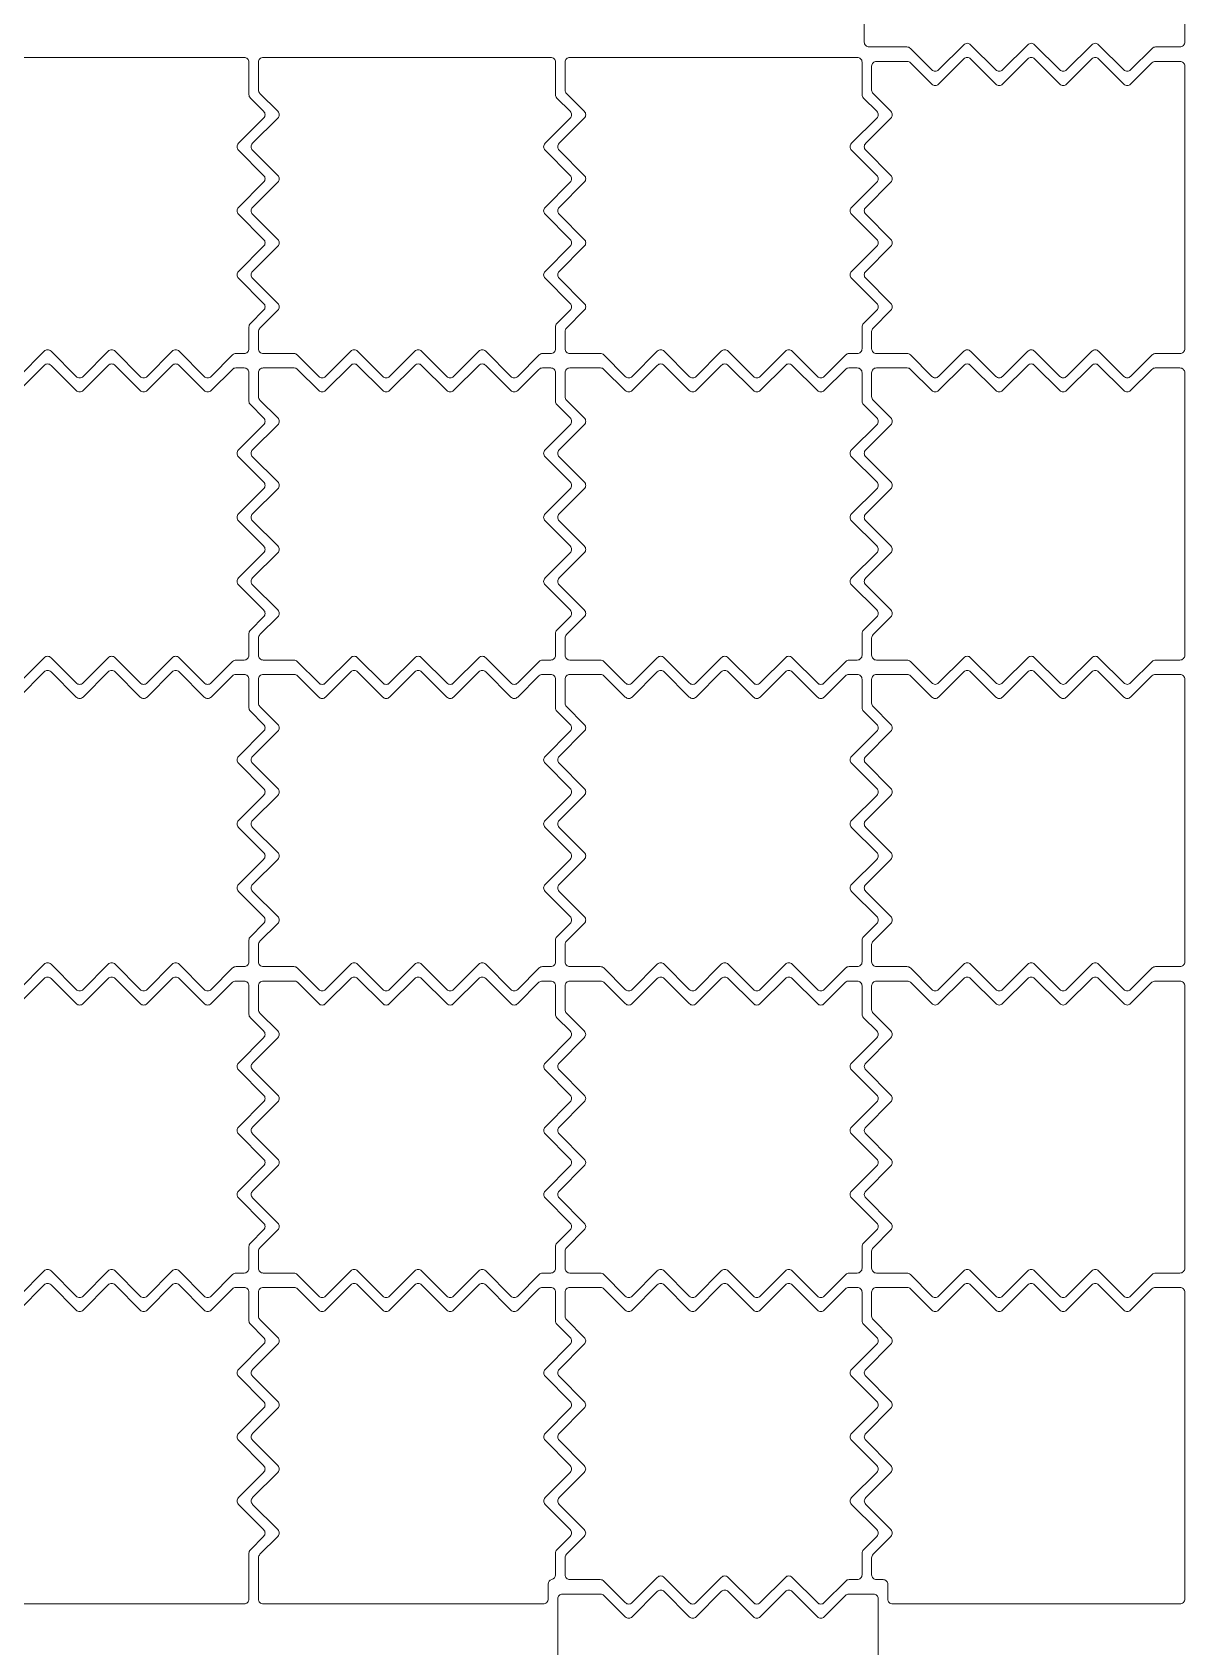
# Model space of a CAD drawing. Header units: millimetres. Extents: x 617 to 646, y 108 to 134.7.
# Drawn here: x 638.73 to 645.93, y 118.99 to 129.07 of the extents above; entities that cross this region are included whole.
import ezdxf

# ---------------------------------------------------------------- set-up
doc = ezdxf.new("R2010")
doc.units = ezdxf.units.MM
doc.layers.add('RCK_钼铝钼_MASK', color=1, linetype='Continuous', lineweight=13)

msp = doc.modelspace()

# ---------------------------------------------------------------- linework, layer by layer
at = {"layer": 'RCK_钼铝钼_MASK'}
for points in [[(643.925, 130.777), (643.925, 129.012, 0.414214), (643.955, 128.982), (644.191, 128.982, -0.198912), (644.213, 128.973), (644.347, 128.839, 0.414214), (644.389, 128.839), (644.547, 128.996, -0.414214), (644.589, 128.996), (644.747, 128.839, 0.414214), (644.789, 128.839), (644.947, 128.996, -0.414214), (644.989, 128.996), (645.147, 128.839, 0.414214), (645.189, 128.839), (645.347, 128.996, -0.414214), (645.389, 128.996), (645.547, 128.839, 0.414214), (645.589, 128.839), (645.724, 128.973, -0.198912), (645.745, 128.982), (645.897, 128.982, 0.414214), (645.927, 129.012), (645.927, 130.777, 0.414214)], [(638.645, 126.924), (638.802, 127.081, -0.414214), (638.845, 127.081), (639.002, 126.924, 0.414214), (639.045, 126.924), (639.202, 127.081, -0.414214), (639.245, 127.081), (639.402, 126.924, 0.414214), (639.445, 126.924), (639.602, 127.081, -0.414214), (639.645, 127.081), (639.802, 126.924, 0.414214), (639.845, 126.924), (639.979, 127.058, -0.198912), (640.001, 127.067), (640.051, 127.067, 0.414214), (640.081, 127.097), (640.081, 127.233, -0.198912), (640.09, 127.254), (640.173, 127.337, 0.414214), (640.173, 127.38), (640.016, 127.537, -0.414214), (640.016, 127.58), (640.173, 127.737, 0.414214), (640.173, 127.78), (640.016, 127.937, -0.414214), (640.016, 127.98), (640.173, 128.137, 0.414214), (640.173, 128.18), (640.016, 128.337, -0.414214), (640.016, 128.38), (640.173, 128.537, 0.414214), (640.173, 128.58), (640.09, 128.663, -0.198912), (640.081, 128.684), (640.081, 128.887, 0.414214), (640.051, 128.917), (638.256, 128.917, 0.414214)], [(638.645, 125.009), (638.802, 125.167, -0.414214), (638.845, 125.167), (639.002, 125.009, 0.414214), (639.045, 125.009), (639.202, 125.167, -0.414214), (639.245, 125.167), (639.402, 125.009, 0.414214), (639.445, 125.009), (639.602, 125.167, -0.414214), (639.645, 125.167), (639.802, 125.009, 0.414214), (639.845, 125.009), (639.979, 125.144, -0.198912), (640.001, 125.152), (640.051, 125.152, 0.414214), (640.081, 125.182), (640.081, 125.318, -0.198912), (640.09, 125.339), (640.173, 125.422, 0.414214), (640.173, 125.465), (640.016, 125.622, -0.414214), (640.016, 125.665), (640.173, 125.822, 0.414214), (640.173, 125.865), (640.016, 126.022, -0.414214), (640.016, 126.065), (640.173, 126.222, 0.414214), (640.173, 126.265), (640.016, 126.422, -0.414214), (640.016, 126.465), (640.173, 126.622, 0.414214), (640.173, 126.665), (640.09, 126.748, -0.198912), (640.081, 126.769), (640.081, 126.947, 0.414214), (640.051, 126.977), (639.999, 126.977, 0.198912), (639.978, 126.968), (639.845, 126.836, -0.414214), (639.802, 126.836), (639.645, 126.993, 0.414214), (639.602, 126.993), (639.445, 126.836, -0.414214), (639.402, 126.836), (639.245, 126.993, 0.414214), (639.202, 126.993), (639.045, 126.836, -0.414214), (639.002, 126.836), (638.845, 126.993, 0.414214), (638.802, 126.993), (638.645, 126.836, -0.414214)], [(638.645, 123.094), (638.802, 123.252, -0.414214), (638.845, 123.252), (639.002, 123.094, 0.414214), (639.045, 123.094), (639.202, 123.252, -0.414214), (639.245, 123.252), (639.402, 123.094, 0.414214), (639.445, 123.094), (639.602, 123.252, -0.414214), (639.645, 123.252), (639.802, 123.094, 0.414214), (639.845, 123.094), (639.979, 123.229, -0.198912), (640.001, 123.237), (640.051, 123.237, 0.414214), (640.081, 123.267), (640.081, 123.403, -0.198912), (640.09, 123.424), (640.173, 123.507, 0.414214), (640.173, 123.55), (640.016, 123.707, -0.414214), (640.016, 123.75), (640.173, 123.907, 0.414214), (640.173, 123.95), (640.016, 124.107, -0.414214), (640.016, 124.15), (640.173, 124.307, 0.414214), (640.173, 124.35), (640.016, 124.507, -0.414214), (640.016, 124.55), (640.173, 124.707, 0.414214), (640.173, 124.75), (640.09, 124.833, -0.198912), (640.081, 124.854), (640.081, 125.032, 0.414214), (640.051, 125.062), (639.999, 125.062, 0.198912), (639.978, 125.054), (639.845, 124.921, -0.414214), (639.802, 124.921), (639.645, 125.078, 0.414214), (639.602, 125.078), (639.445, 124.921, -0.414214), (639.402, 124.921), (639.245, 125.078, 0.414214), (639.202, 125.078), (639.045, 124.921, -0.414214), (639.002, 124.921), (638.845, 125.078, 0.414214), (638.802, 125.078), (638.645, 124.921, -0.414214)], [(638.645, 121.179), (638.802, 121.337, -0.414214), (638.845, 121.337), (639.002, 121.179, 0.414214), (639.045, 121.179), (639.202, 121.337, -0.414214), (639.245, 121.337), (639.402, 121.179, 0.414214), (639.445, 121.179), (639.602, 121.337, -0.414214), (639.645, 121.337), (639.802, 121.179, 0.414214), (639.845, 121.179), (639.979, 121.314, -0.198912), (640.001, 121.323), (640.051, 121.323, 0.414214), (640.081, 121.353), (640.081, 121.488, -0.198912), (640.09, 121.509), (640.173, 121.593, 0.414214), (640.173, 121.635), (640.016, 121.793, -0.414214), (640.016, 121.835), (640.173, 121.993, 0.414214), (640.173, 122.035), (640.016, 122.193, -0.414214), (640.016, 122.235), (640.173, 122.393, 0.414214), (640.173, 122.435), (640.016, 122.593, -0.414214), (640.016, 122.635), (640.173, 122.793, 0.414214), (640.173, 122.835), (640.09, 122.918, -0.198912), (640.081, 122.94), (640.081, 123.117, 0.414214), (640.051, 123.147), (639.999, 123.147, 0.198912), (639.978, 123.139), (639.845, 123.006, -0.414214), (639.802, 123.006), (639.645, 123.163, 0.414214), (639.602, 123.163), (639.445, 123.006, -0.414214), (639.402, 123.006), (639.245, 123.163, 0.414214), (639.202, 123.163), (639.045, 123.006, -0.414214), (639.002, 123.006), (638.845, 123.163, 0.414214), (638.802, 123.163), (638.645, 123.006, -0.414214)], [(638.645, 121.091), (638.802, 121.249, -0.414214), (638.845, 121.249), (639.002, 121.091, 0.414214), (639.045, 121.091), (639.202, 121.249, -0.414214), (639.245, 121.249), (639.402, 121.091, 0.414214), (639.445, 121.091), (639.602, 121.249, -0.414214), (639.645, 121.249), (639.802, 121.091, 0.414214), (639.845, 121.091), (639.978, 121.224, -0.198912), (639.999, 121.233), (640.051, 121.233, -0.414214), (640.081, 121.203), (640.081, 121.025, 0.198912), (640.09, 121.003), (640.173, 120.92, -0.414214), (640.173, 120.878), (640.016, 120.72, 0.414214), (640.016, 120.678), (640.173, 120.52, -0.414214), (640.173, 120.478), (640.016, 120.32, 0.414214), (640.016, 120.278), (640.173, 120.12, -0.414214), (640.173, 120.078), (640.016, 119.92, 0.414214), (640.016, 119.878), (640.173, 119.72, -0.414214), (640.173, 119.678), (640.09, 119.594, 0.198912), (640.081, 119.573), (640.081, 119.286, -0.414214), (640.051, 119.256), (638.256, 119.256, -0.414214)], [(644.012, 117.523), (644.012, 119.288, 0.414214), (643.982, 119.318), (643.829, 119.318, 0.198912), (643.807, 119.309), (643.675, 119.176, -0.414214), (643.632, 119.176), (643.475, 119.334, 0.414214), (643.432, 119.334), (643.275, 119.176, -0.414214), (643.232, 119.176), (643.075, 119.334, 0.414214), (643.032, 119.334), (642.875, 119.176, -0.414214), (642.832, 119.176), (642.675, 119.334, 0.414214), (642.632, 119.334), (642.475, 119.176, -0.414214), (642.432, 119.176), (642.299, 119.309, 0.198912), (642.278, 119.318), (642.04, 119.318, 0.414214), (642.01, 119.288), (642.01, 117.523, 0.414214)]]:
    msp.add_lwpolyline(points, format="xyb", dxfattribs=at)
for points in [[(640.76, 127.081), (640.917, 126.924, 0.414214), (640.96, 126.924), (641.117, 127.081, -0.414214), (641.16, 127.081), (641.317, 126.924, 0.414214), (641.36, 126.924), (641.517, 127.081, -0.414214), (641.56, 127.081), (641.717, 126.924, 0.414214), (641.76, 126.924), (641.894, 127.058, -0.198912), (641.915, 127.067), (641.966, 127.067, 0.414214), (641.996, 127.097), (641.996, 127.233, -0.198912), (642.005, 127.254), (642.088, 127.337, 0.414214), (642.088, 127.38), (641.931, 127.537, -0.414214), (641.931, 127.58), (642.088, 127.737, 0.414214), (642.088, 127.78), (641.931, 127.937, -0.414214), (641.931, 127.98), (642.088, 128.137, 0.414214), (642.088, 128.18), (641.931, 128.337, -0.414214), (641.931, 128.38), (642.088, 128.537, 0.414214), (642.088, 128.58), (642.005, 128.663, -0.198912), (641.996, 128.684), (641.996, 128.887, 0.414214), (641.966, 128.917), (640.171, 128.917, 0.414214), (640.141, 128.887), (640.141, 128.712, 0.198912), (640.15, 128.691), (640.262, 128.58, -0.414214), (640.262, 128.537), (640.104, 128.38, 0.414214), (640.104, 128.337), (640.262, 128.18, -0.414214), (640.262, 128.137), (640.104, 127.98, 0.414214), (640.104, 127.937), (640.262, 127.78, -0.414214), (640.262, 127.737), (640.104, 127.58, 0.414214), (640.104, 127.537), (640.262, 127.38, -0.414214), (640.262, 127.337), (640.15, 127.226, 0.198912), (640.141, 127.204), (640.141, 127.097, 0.414214), (640.171, 127.067), (640.362, 127.067, -0.198912), (640.383, 127.058), (640.517, 126.924, 0.414214), (640.56, 126.924), (640.717, 127.081, -0.414214)], [(642.675, 127.081), (642.832, 126.924, 0.414214), (642.875, 126.924), (643.032, 127.081, -0.414214), (643.075, 127.081), (643.232, 126.924, 0.414214), (643.275, 126.924), (643.432, 127.081, -0.414214), (643.475, 127.081), (643.632, 126.924, 0.414214), (643.675, 126.924), (643.809, 127.058, -0.198912), (643.83, 127.067), (643.881, 127.067, 0.414214), (643.911, 127.097), (643.911, 127.233, -0.198912), (643.92, 127.254), (644.003, 127.337, 0.414214), (644.003, 127.38), (643.845, 127.537, -0.414214), (643.845, 127.58), (644.003, 127.737, 0.414214), (644.003, 127.78), (643.845, 127.937, -0.414214), (643.845, 127.98), (644.003, 128.137, 0.414214), (644.003, 128.18), (643.845, 128.337, -0.414214), (643.845, 128.38), (644.003, 128.537, 0.414214), (644.003, 128.58), (643.92, 128.663, -0.198912), (643.911, 128.684), (643.911, 128.887, 0.414214), (643.881, 128.917), (642.086, 128.917, 0.414214), (642.056, 128.887), (642.056, 128.712, 0.198912), (642.065, 128.691), (642.176, 128.58, -0.414214), (642.176, 128.537), (642.019, 128.38, 0.414214), (642.019, 128.337), (642.176, 128.18, -0.414214), (642.176, 128.137), (642.019, 127.98, 0.414214), (642.019, 127.937), (642.176, 127.78, -0.414214), (642.176, 127.737), (642.019, 127.58, 0.414214), (642.019, 127.537), (642.176, 127.38, -0.414214), (642.176, 127.337), (642.065, 127.226, 0.198912), (642.056, 127.204), (642.056, 127.097, 0.414214), (642.086, 127.067), (642.276, 127.067, -0.198912), (642.298, 127.058), (642.432, 126.924, 0.414214), (642.475, 126.924), (642.632, 127.081, -0.414214)], [(644.589, 127.081), (644.747, 126.924, 0.414214), (644.789, 126.924), (644.947, 127.081, -0.414214), (644.989, 127.081), (645.147, 126.924, 0.414214), (645.189, 126.924), (645.347, 127.081, -0.414214), (645.389, 127.081), (645.547, 126.924, 0.414214), (645.589, 126.924), (645.724, 127.058, -0.198912), (645.745, 127.067), (645.897, 127.067, 0.414214), (645.927, 127.097), (645.927, 128.862, 0.414214), (645.897, 128.892), (645.743, 128.892, 0.198912), (645.722, 128.883), (645.589, 128.75, -0.414214), (645.547, 128.75), (645.389, 128.908, 0.414214), (645.347, 128.908), (645.189, 128.75, -0.414214), (645.147, 128.75), (644.989, 128.908, 0.414214), (644.947, 128.908), (644.789, 128.75, -0.414214), (644.747, 128.75), (644.589, 128.908, 0.414214), (644.547, 128.908), (644.389, 128.75, -0.414214), (644.347, 128.75), (644.214, 128.883, 0.198912), (644.193, 128.892), (644.001, 128.892, 0.414214), (643.971, 128.862), (643.971, 128.712, 0.198912), (643.98, 128.691), (644.091, 128.58, -0.414214), (644.091, 128.537), (643.934, 128.38, 0.414214), (643.934, 128.337), (644.091, 128.18, -0.414214), (644.091, 128.137), (643.934, 127.98, 0.414214), (643.934, 127.937), (644.091, 127.78, -0.414214), (644.091, 127.737), (643.934, 127.58, 0.414214), (643.934, 127.537), (644.091, 127.38, -0.414214), (644.091, 127.337), (643.98, 127.226, 0.198912), (643.971, 127.204), (643.971, 127.097, 0.414214), (644.001, 127.067), (644.191, 127.067, -0.198912), (644.213, 127.058), (644.347, 126.924, 0.414214), (644.389, 126.924), (644.547, 127.081, -0.414214)], [(640.141, 125.29), (640.141, 125.182, 0.414214), (640.171, 125.152), (640.362, 125.152, -0.198912), (640.383, 125.144), (640.517, 125.009, 0.414214), (640.56, 125.009), (640.717, 125.167, -0.414214), (640.76, 125.167), (640.917, 125.009, 0.414214), (640.96, 125.009), (641.117, 125.167, -0.414214), (641.16, 125.167), (641.317, 125.009, 0.414214), (641.36, 125.009), (641.517, 125.167, -0.414214), (641.56, 125.167), (641.717, 125.009, 0.414214), (641.76, 125.009), (641.894, 125.144, -0.198912), (641.915, 125.152), (641.966, 125.152, 0.414214), (641.996, 125.182), (641.996, 125.318, -0.198912), (642.005, 125.339), (642.088, 125.422, 0.414214), (642.088, 125.465), (641.931, 125.622, -0.414214), (641.931, 125.665), (642.088, 125.822, 0.414214), (642.088, 125.865), (641.931, 126.022, -0.414214), (641.931, 126.065), (642.088, 126.222, 0.414214), (642.088, 126.265), (641.931, 126.422, -0.414214), (641.931, 126.465), (642.088, 126.622, 0.414214), (642.088, 126.665), (642.005, 126.748, -0.198912), (641.996, 126.769), (641.996, 126.947, 0.414214), (641.966, 126.977), (641.914, 126.977, 0.198912), (641.893, 126.968), (641.76, 126.836, -0.414214), (641.717, 126.836), (641.56, 126.993, 0.414214), (641.517, 126.993), (641.36, 126.836, -0.414214), (641.317, 126.836), (641.16, 126.993, 0.414214), (641.117, 126.993), (640.96, 126.836, -0.414214), (640.917, 126.836), (640.76, 126.993, 0.414214), (640.717, 126.993), (640.56, 126.836, -0.414214), (640.517, 126.836), (640.385, 126.968, 0.198912), (640.363, 126.977), (640.171, 126.977, 0.414214), (640.141, 126.947), (640.141, 126.798, 0.198912), (640.15, 126.776), (640.262, 126.665, -0.414214), (640.262, 126.622), (640.104, 126.465, 0.414214), (640.104, 126.422), (640.262, 126.265, -0.414214), (640.262, 126.222), (640.104, 126.065, 0.414214), (640.104, 126.022), (640.262, 125.865, -0.414214), (640.262, 125.822), (640.104, 125.665, 0.414214), (640.104, 125.622), (640.262, 125.465, -0.414214), (640.262, 125.422), (640.15, 125.311, 0.198912)], [(642.056, 125.29), (642.056, 125.182, 0.414214), (642.086, 125.152), (642.276, 125.152, -0.198912), (642.298, 125.144), (642.432, 125.009, 0.414214), (642.475, 125.009), (642.632, 125.167, -0.414214), (642.675, 125.167), (642.832, 125.009, 0.414214), (642.875, 125.009), (643.032, 125.167, -0.414214), (643.075, 125.167), (643.232, 125.009, 0.414214), (643.275, 125.009), (643.432, 125.167, -0.414214), (643.475, 125.167), (643.632, 125.009, 0.414214), (643.675, 125.009), (643.809, 125.144, -0.198912), (643.83, 125.152), (643.881, 125.152, 0.414214), (643.911, 125.182), (643.911, 125.318, -0.198912), (643.92, 125.339), (644.003, 125.422, 0.414214), (644.003, 125.465), (643.845, 125.622, -0.414214), (643.845, 125.665), (644.003, 125.822, 0.414214), (644.003, 125.865), (643.845, 126.022, -0.414214), (643.845, 126.065), (644.003, 126.222, 0.414214), (644.003, 126.265), (643.845, 126.422, -0.414214), (643.845, 126.465), (644.003, 126.622, 0.414214), (644.003, 126.665), (643.92, 126.748, -0.198912), (643.911, 126.769), (643.911, 126.947, 0.414214), (643.881, 126.977), (643.829, 126.977, 0.198912), (643.807, 126.968), (643.675, 126.836, -0.414214), (643.632, 126.836), (643.475, 126.993, 0.414214), (643.432, 126.993), (643.275, 126.836, -0.414214), (643.232, 126.836), (643.075, 126.993, 0.414214), (643.032, 126.993), (642.875, 126.836, -0.414214), (642.832, 126.836), (642.675, 126.993, 0.414214), (642.632, 126.993), (642.475, 126.836, -0.414214), (642.432, 126.836), (642.299, 126.968, 0.198912), (642.278, 126.977), (642.086, 126.977, 0.414214), (642.056, 126.947), (642.056, 126.798, 0.198912), (642.065, 126.776), (642.176, 126.665, -0.414214), (642.176, 126.622), (642.019, 126.465, 0.414214), (642.019, 126.422), (642.176, 126.265, -0.414214), (642.176, 126.222), (642.019, 126.065, 0.414214), (642.019, 126.022), (642.176, 125.865, -0.414214), (642.176, 125.822), (642.019, 125.665, 0.414214), (642.019, 125.622), (642.176, 125.465, -0.414214), (642.176, 125.422), (642.065, 125.311, 0.198912)], [(644.589, 125.167), (644.747, 125.009, 0.414214), (644.789, 125.009), (644.947, 125.167, -0.414214), (644.989, 125.167), (645.147, 125.009, 0.414214), (645.189, 125.009), (645.347, 125.167, -0.414214), (645.389, 125.167), (645.547, 125.009, 0.414214), (645.589, 125.009), (645.724, 125.144, -0.198912), (645.745, 125.152), (645.897, 125.152, 0.414214), (645.927, 125.182), (645.927, 126.947, 0.414214), (645.897, 126.977), (645.743, 126.977, 0.198912), (645.722, 126.968), (645.589, 126.836, -0.414214), (645.547, 126.836), (645.389, 126.993, 0.414214), (645.347, 126.993), (645.189, 126.836, -0.414214), (645.147, 126.836), (644.989, 126.993, 0.414214), (644.947, 126.993), (644.789, 126.836, -0.414214), (644.747, 126.836), (644.589, 126.993, 0.414214), (644.547, 126.993), (644.389, 126.836, -0.414214), (644.347, 126.836), (644.214, 126.968, 0.198912), (644.193, 126.977), (644.001, 126.977, 0.414214), (643.971, 126.947), (643.971, 126.798, 0.198912), (643.98, 126.776), (644.091, 126.665, -0.414214), (644.091, 126.622), (643.934, 126.465, 0.414214), (643.934, 126.422), (644.091, 126.265, -0.414214), (644.091, 126.222), (643.934, 126.065, 0.414214), (643.934, 126.022), (644.091, 125.865, -0.414214), (644.091, 125.822), (643.934, 125.665, 0.414214), (643.934, 125.622), (644.091, 125.465, -0.414214), (644.091, 125.422), (643.98, 125.311, 0.198912), (643.971, 125.29), (643.971, 125.182, 0.414214), (644.001, 125.152), (644.191, 125.152, -0.198912), (644.213, 125.144), (644.347, 125.009, 0.414214), (644.389, 125.009), (644.547, 125.167, -0.414214)], [(640.141, 123.375), (640.141, 123.267, 0.414214), (640.171, 123.237), (640.362, 123.237, -0.198912), (640.383, 123.229), (640.517, 123.094, 0.414214), (640.56, 123.094), (640.717, 123.252, -0.414214), (640.76, 123.252), (640.917, 123.094, 0.414214), (640.96, 123.094), (641.117, 123.252, -0.414214), (641.16, 123.252), (641.317, 123.094, 0.414214), (641.36, 123.094), (641.517, 123.252, -0.414214), (641.56, 123.252), (641.717, 123.094, 0.414214), (641.76, 123.094), (641.894, 123.229, -0.198912), (641.915, 123.237), (641.966, 123.237, 0.414214), (641.996, 123.267), (641.996, 123.403, -0.198912), (642.005, 123.424), (642.088, 123.507, 0.414214), (642.088, 123.55), (641.931, 123.707, -0.414214), (641.931, 123.75), (642.088, 123.907, 0.414214), (642.088, 123.95), (641.931, 124.107, -0.414214), (641.931, 124.15), (642.088, 124.307, 0.414214), (642.088, 124.35), (641.931, 124.507, -0.414214), (641.931, 124.55), (642.088, 124.707, 0.414214), (642.088, 124.75), (642.005, 124.833, -0.198912), (641.996, 124.854), (641.996, 125.032, 0.414214), (641.966, 125.062), (641.914, 125.062, 0.198912), (641.893, 125.054), (641.76, 124.921, -0.414214), (641.717, 124.921), (641.56, 125.078, 0.414214), (641.517, 125.078), (641.36, 124.921, -0.414214), (641.317, 124.921), (641.16, 125.078, 0.414214), (641.117, 125.078), (640.96, 124.921, -0.414214), (640.917, 124.921), (640.76, 125.078, 0.414214), (640.717, 125.078), (640.56, 124.921, -0.414214), (640.517, 124.921), (640.385, 125.054, 0.198912), (640.363, 125.062), (640.171, 125.062, 0.414214), (640.141, 125.032), (640.141, 124.883, 0.198912), (640.15, 124.861), (640.262, 124.75, -0.414214), (640.262, 124.707), (640.104, 124.55, 0.414214), (640.104, 124.507), (640.262, 124.35, -0.414214), (640.262, 124.307), (640.104, 124.15, 0.414214), (640.104, 124.107), (640.262, 123.95, -0.414214), (640.262, 123.907), (640.104, 123.75, 0.414214), (640.104, 123.707), (640.262, 123.55, -0.414214), (640.262, 123.507), (640.15, 123.396, 0.198912)], [(642.056, 123.375), (642.056, 123.267, 0.414214), (642.086, 123.237), (642.276, 123.237, -0.198912), (642.298, 123.229), (642.432, 123.094, 0.414214), (642.475, 123.094), (642.632, 123.252, -0.414214), (642.675, 123.252), (642.832, 123.094, 0.414214), (642.875, 123.094), (643.032, 123.252, -0.414214), (643.075, 123.252), (643.232, 123.094, 0.414214), (643.275, 123.094), (643.432, 123.252, -0.414214), (643.475, 123.252), (643.632, 123.094, 0.414214), (643.675, 123.094), (643.809, 123.229, -0.198912), (643.83, 123.237), (643.881, 123.237, 0.414214), (643.911, 123.267), (643.911, 123.403, -0.198912), (643.92, 123.424), (644.003, 123.507, 0.414214), (644.003, 123.55), (643.845, 123.707, -0.414214), (643.845, 123.75), (644.003, 123.907, 0.414214), (644.003, 123.95), (643.845, 124.107, -0.414214), (643.845, 124.15), (644.003, 124.307, 0.414214), (644.003, 124.35), (643.845, 124.507, -0.414214), (643.845, 124.55), (644.003, 124.707, 0.414214), (644.003, 124.75), (643.92, 124.833, -0.198912), (643.911, 124.854), (643.911, 125.032, 0.414214), (643.881, 125.062), (643.829, 125.062, 0.198912), (643.807, 125.054), (643.675, 124.921, -0.414214), (643.632, 124.921), (643.475, 125.078, 0.414214), (643.432, 125.078), (643.275, 124.921, -0.414214), (643.232, 124.921), (643.075, 125.078, 0.414214), (643.032, 125.078), (642.875, 124.921, -0.414214), (642.832, 124.921), (642.675, 125.078, 0.414214), (642.632, 125.078), (642.475, 124.921, -0.414214), (642.432, 124.921), (642.299, 125.054, 0.198912), (642.278, 125.062), (642.086, 125.062, 0.414214), (642.056, 125.032), (642.056, 124.883, 0.198912), (642.065, 124.861), (642.176, 124.75, -0.414214), (642.176, 124.707), (642.019, 124.55, 0.414214), (642.019, 124.507), (642.176, 124.35, -0.414214), (642.176, 124.307), (642.019, 124.15, 0.414214), (642.019, 124.107), (642.176, 123.95, -0.414214), (642.176, 123.907), (642.019, 123.75, 0.414214), (642.019, 123.707), (642.176, 123.55, -0.414214), (642.176, 123.507), (642.065, 123.396, 0.198912)], [(644.589, 123.252), (644.747, 123.094, 0.414214), (644.789, 123.094), (644.947, 123.252, -0.414214), (644.989, 123.252), (645.147, 123.094, 0.414214), (645.189, 123.094), (645.347, 123.252, -0.414214), (645.389, 123.252), (645.547, 123.094, 0.414214), (645.589, 123.094), (645.724, 123.229, -0.198912), (645.745, 123.237), (645.897, 123.237, 0.414214), (645.927, 123.267), (645.927, 125.032, 0.414214), (645.897, 125.062), (645.743, 125.062, 0.198912), (645.722, 125.054), (645.589, 124.921, -0.414214), (645.547, 124.921), (645.389, 125.078, 0.414214), (645.347, 125.078), (645.189, 124.921, -0.414214), (645.147, 124.921), (644.989, 125.078, 0.414214), (644.947, 125.078), (644.789, 124.921, -0.414214), (644.747, 124.921), (644.589, 125.078, 0.414214), (644.547, 125.078), (644.389, 124.921, -0.414214), (644.347, 124.921), (644.214, 125.054, 0.198912), (644.193, 125.062), (644.001, 125.062, 0.414214), (643.971, 125.032), (643.971, 124.883, 0.198912), (643.98, 124.861), (644.091, 124.75, -0.414214), (644.091, 124.707), (643.934, 124.55, 0.414214), (643.934, 124.507), (644.091, 124.35, -0.414214), (644.091, 124.307), (643.934, 124.15, 0.414214), (643.934, 124.107), (644.091, 123.95, -0.414214), (644.091, 123.907), (643.934, 123.75, 0.414214), (643.934, 123.707), (644.091, 123.55, -0.414214), (644.091, 123.507), (643.98, 123.396, 0.198912), (643.971, 123.375), (643.971, 123.267, 0.414214), (644.001, 123.237), (644.191, 123.237, -0.198912), (644.213, 123.229), (644.347, 123.094, 0.414214), (644.389, 123.094), (644.547, 123.252, -0.414214)], [(640.141, 121.46), (640.141, 121.353, 0.414214), (640.171, 121.323), (640.362, 121.323, -0.198912), (640.383, 121.314), (640.517, 121.179, 0.414214), (640.56, 121.179), (640.717, 121.337, -0.414214), (640.76, 121.337), (640.917, 121.179, 0.414214), (640.96, 121.179), (641.117, 121.337, -0.414214), (641.16, 121.337), (641.317, 121.179, 0.414214), (641.36, 121.179), (641.517, 121.337, -0.414214), (641.56, 121.337), (641.717, 121.179, 0.414214), (641.76, 121.179), (641.894, 121.314, -0.198912), (641.915, 121.323), (641.966, 121.323, 0.414214), (641.996, 121.353), (641.996, 121.488, -0.198912), (642.005, 121.509), (642.088, 121.593, 0.414214), (642.088, 121.635), (641.931, 121.793, -0.414214), (641.931, 121.835), (642.088, 121.993, 0.414214), (642.088, 122.035), (641.931, 122.193, -0.414214), (641.931, 122.235), (642.088, 122.393, 0.414214), (642.088, 122.435), (641.931, 122.593, -0.414214), (641.931, 122.635), (642.088, 122.793, 0.414214), (642.088, 122.835), (642.005, 122.918, -0.198912), (641.996, 122.94), (641.996, 123.117, 0.414214), (641.966, 123.147), (641.914, 123.147, 0.198912), (641.893, 123.139), (641.76, 123.006, -0.414214), (641.717, 123.006), (641.56, 123.163, 0.414214), (641.517, 123.163), (641.36, 123.006, -0.414214), (641.317, 123.006), (641.16, 123.163, 0.414214), (641.117, 123.163), (640.96, 123.006, -0.414214), (640.917, 123.006), (640.76, 123.163, 0.414214), (640.717, 123.163), (640.56, 123.006, -0.414214), (640.517, 123.006), (640.385, 123.139, 0.198912), (640.363, 123.147), (640.171, 123.147, 0.414214), (640.141, 123.117), (640.141, 122.968, 0.198912), (640.15, 122.947), (640.262, 122.835, -0.414214), (640.262, 122.793), (640.104, 122.635, 0.414214), (640.104, 122.593), (640.262, 122.435, -0.414214), (640.262, 122.393), (640.104, 122.235, 0.414214), (640.104, 122.193), (640.262, 122.035, -0.414214), (640.262, 121.993), (640.104, 121.835, 0.414214), (640.104, 121.793), (640.262, 121.635, -0.414214), (640.262, 121.593), (640.15, 121.481, 0.198912)], [(642.056, 121.46), (642.056, 121.353, 0.414214), (642.086, 121.323), (642.276, 121.323, -0.198912), (642.298, 121.314), (642.432, 121.179, 0.414214), (642.475, 121.179), (642.632, 121.337, -0.414214), (642.675, 121.337), (642.832, 121.179, 0.414214), (642.875, 121.179), (643.032, 121.337, -0.414214), (643.075, 121.337), (643.232, 121.179, 0.414214), (643.275, 121.179), (643.432, 121.337, -0.414214), (643.475, 121.337), (643.632, 121.179, 0.414214), (643.675, 121.179), (643.809, 121.314, -0.198912), (643.83, 121.323), (643.881, 121.323, 0.414214), (643.911, 121.353), (643.911, 121.488, -0.198912), (643.92, 121.509), (644.003, 121.593, 0.414214), (644.003, 121.635), (643.845, 121.793, -0.414214), (643.845, 121.835), (644.003, 121.993, 0.414214), (644.003, 122.035), (643.845, 122.193, -0.414214), (643.845, 122.235), (644.003, 122.393, 0.414214), (644.003, 122.435), (643.845, 122.593, -0.414214), (643.845, 122.635), (644.003, 122.793, 0.414214), (644.003, 122.835), (643.92, 122.918, -0.198912), (643.911, 122.94), (643.911, 123.117, 0.414214), (643.881, 123.147), (643.829, 123.147, 0.198912), (643.807, 123.139), (643.675, 123.006, -0.414214), (643.632, 123.006), (643.475, 123.163, 0.414214), (643.432, 123.163), (643.275, 123.006, -0.414214), (643.232, 123.006), (643.075, 123.163, 0.414214), (643.032, 123.163), (642.875, 123.006, -0.414214), (642.832, 123.006), (642.675, 123.163, 0.414214), (642.632, 123.163), (642.475, 123.006, -0.414214), (642.432, 123.006), (642.299, 123.139, 0.198912), (642.278, 123.147), (642.086, 123.147, 0.414214), (642.056, 123.117), (642.056, 122.968, 0.198912), (642.065, 122.947), (642.176, 122.835, -0.414214), (642.176, 122.793), (642.019, 122.635, 0.414214), (642.019, 122.593), (642.176, 122.435, -0.414214), (642.176, 122.393), (642.019, 122.235, 0.414214), (642.019, 122.193), (642.176, 122.035, -0.414214), (642.176, 121.993), (642.019, 121.835, 0.414214), (642.019, 121.793), (642.176, 121.635, -0.414214), (642.176, 121.593), (642.065, 121.481, 0.198912)], [(644.589, 121.337), (644.747, 121.179, 0.414214), (644.789, 121.179), (644.947, 121.337, -0.414214), (644.989, 121.337), (645.147, 121.179, 0.414214), (645.189, 121.179), (645.347, 121.337, -0.414214), (645.389, 121.337), (645.547, 121.179, 0.414214), (645.589, 121.179), (645.724, 121.314, -0.198912), (645.745, 121.323), (645.897, 121.323, 0.414214), (645.927, 121.353), (645.927, 123.117, 0.414214), (645.897, 123.147), (645.743, 123.147, 0.198912), (645.722, 123.139), (645.589, 123.006, -0.414214), (645.547, 123.006), (645.389, 123.163, 0.414214), (645.347, 123.163), (645.189, 123.006, -0.414214), (645.147, 123.006), (644.989, 123.163, 0.414214), (644.947, 123.163), (644.789, 123.006, -0.414214), (644.747, 123.006), (644.589, 123.163, 0.414214), (644.547, 123.163), (644.389, 123.006, -0.414214), (644.347, 123.006), (644.214, 123.139, 0.198912), (644.193, 123.147), (644.001, 123.147, 0.414214), (643.971, 123.117), (643.971, 122.968, 0.198912), (643.98, 122.947), (644.091, 122.835, -0.414214), (644.091, 122.793), (643.934, 122.635, 0.414214), (643.934, 122.593), (644.091, 122.435, -0.414214), (644.091, 122.393), (643.934, 122.235, 0.414214), (643.934, 122.193), (644.091, 122.035, -0.414214), (644.091, 121.993), (643.934, 121.835, 0.414214), (643.934, 121.793), (644.091, 121.635, -0.414214), (644.091, 121.593), (643.98, 121.481, 0.198912), (643.971, 121.46), (643.971, 121.353, 0.414214), (644.001, 121.323), (644.191, 121.323, -0.198912), (644.213, 121.314), (644.347, 121.179, 0.414214), (644.389, 121.179), (644.547, 121.337, -0.414214)], [(641.92, 119.256, 0.414214), (641.95, 119.286), (641.95, 119.379, -0.346826), (641.973, 119.409, 0.346826), (641.996, 119.438), (641.996, 119.573, -0.198912), (642.005, 119.594), (642.088, 119.678, 0.414214), (642.088, 119.72), (641.931, 119.878, -0.414214), (641.931, 119.92), (642.088, 120.078, 0.414214), (642.088, 120.12), (641.931, 120.278, -0.414214), (641.931, 120.32), (642.088, 120.478, 0.414214), (642.088, 120.52), (641.931, 120.678, -0.414214), (641.931, 120.72), (642.088, 120.878, 0.414214), (642.088, 120.92), (642.005, 121.003, -0.198912), (641.996, 121.025), (641.996, 121.203, 0.414214), (641.966, 121.233), (641.914, 121.233, 0.198912), (641.893, 121.224), (641.76, 121.091, -0.414214), (641.717, 121.091), (641.56, 121.249, 0.414214), (641.517, 121.249), (641.36, 121.091, -0.414214), (641.317, 121.091), (641.16, 121.249, 0.414214), (641.117, 121.249), (640.96, 121.091, -0.414214), (640.917, 121.091), (640.76, 121.249, 0.414214), (640.717, 121.249), (640.56, 121.091, -0.414214), (640.517, 121.091), (640.385, 121.224, 0.198912), (640.363, 121.233), (640.171, 121.233, 0.414214), (640.141, 121.203), (640.141, 121.053, 0.198912), (640.15, 121.032), (640.262, 120.92, -0.414214), (640.262, 120.878), (640.104, 120.72, 0.414214), (640.104, 120.678), (640.262, 120.52, -0.414214), (640.262, 120.478), (640.104, 120.32, 0.414214), (640.104, 120.278), (640.262, 120.12, -0.414214), (640.262, 120.078), (640.104, 119.92, 0.414214), (640.104, 119.878), (640.262, 119.72, -0.414214), (640.262, 119.678), (640.15, 119.566, 0.198912), (640.141, 119.545), (640.141, 119.286, 0.414214), (640.171, 119.256)], [(642.056, 119.545), (642.056, 119.438, 0.414214), (642.086, 119.408), (642.276, 119.408, -0.198912), (642.298, 119.399), (642.432, 119.264, 0.414214), (642.475, 119.264), (642.632, 119.422, -0.414214), (642.675, 119.422), (642.832, 119.264, 0.414214), (642.875, 119.264), (643.032, 119.422, -0.414214), (643.075, 119.422), (643.232, 119.264, 0.414214), (643.275, 119.264), (643.432, 119.422, -0.414214), (643.475, 119.422), (643.632, 119.264, 0.414214), (643.675, 119.264), (643.809, 119.399, -0.198912), (643.83, 119.408), (643.881, 119.408, 0.414214), (643.911, 119.438), (643.911, 119.573, -0.198912), (643.92, 119.594), (644.003, 119.678, 0.414214), (644.003, 119.72), (643.845, 119.878, -0.414214), (643.845, 119.92), (644.003, 120.078, 0.414214), (644.003, 120.12), (643.845, 120.278, -0.414214), (643.845, 120.32), (644.003, 120.478, 0.414214), (644.003, 120.52), (643.845, 120.678, -0.414214), (643.845, 120.72), (644.003, 120.878, 0.414214), (644.003, 120.92), (643.92, 121.003, -0.198912), (643.911, 121.025), (643.911, 121.203, 0.414214), (643.881, 121.233), (643.829, 121.233, 0.198912), (643.807, 121.224), (643.675, 121.091, -0.414214), (643.632, 121.091), (643.475, 121.249, 0.414214), (643.432, 121.249), (643.275, 121.091, -0.414214), (643.232, 121.091), (643.075, 121.249, 0.414214), (643.032, 121.249), (642.875, 121.091, -0.414214), (642.832, 121.091), (642.675, 121.249, 0.414214), (642.632, 121.249), (642.475, 121.091, -0.414214), (642.432, 121.091), (642.299, 121.224, 0.198912), (642.278, 121.233), (642.086, 121.233, 0.414214), (642.056, 121.203), (642.056, 121.053, 0.198912), (642.065, 121.032), (642.176, 120.92, -0.414214), (642.176, 120.878), (642.019, 120.72, 0.414214), (642.019, 120.678), (642.176, 120.52, -0.414214), (642.176, 120.478), (642.019, 120.32, 0.414214), (642.019, 120.278), (642.176, 120.12, -0.414214), (642.176, 120.078), (642.019, 119.92, 0.414214), (642.019, 119.878), (642.176, 119.72, -0.414214), (642.176, 119.678), (642.065, 119.566, 0.198912)], [(645.147, 121.091, 0.414214), (645.189, 121.091), (645.347, 121.249, -0.414214), (645.389, 121.249), (645.547, 121.091, 0.414214), (645.589, 121.091), (645.722, 121.224, -0.198912), (645.743, 121.233), (645.897, 121.233, -0.414214), (645.927, 121.203), (645.927, 119.286, -0.414214), (645.897, 119.256), (644.102, 119.256, -0.414214), (644.072, 119.286), (644.072, 119.378, 0.414214), (644.042, 119.408), (644.001, 119.408, -0.414214), (643.971, 119.438), (643.971, 119.545, -0.198912), (643.98, 119.566), (644.091, 119.678, 0.414214), (644.091, 119.72), (643.934, 119.878, -0.414214), (643.934, 119.92), (644.091, 120.078, 0.414214), (644.091, 120.12), (643.934, 120.278, -0.414214), (643.934, 120.32), (644.091, 120.478, 0.414214), (644.091, 120.52), (643.934, 120.678, -0.414214), (643.934, 120.72), (644.091, 120.878, 0.414214), (644.091, 120.92), (643.98, 121.032, -0.198912), (643.971, 121.053), (643.971, 121.203, -0.414214), (644.001, 121.233), (644.193, 121.233, -0.198912), (644.214, 121.224), (644.347, 121.091, 0.414214), (644.389, 121.091), (644.547, 121.249, -0.414214), (644.589, 121.249), (644.747, 121.091, 0.414214), (644.789, 121.091), (644.947, 121.249, -0.414214), (644.989, 121.249)]]:
    msp.add_lwpolyline(points, format="xyb", close=True, dxfattribs=at)

doc.saveas('drawing.dxf')
